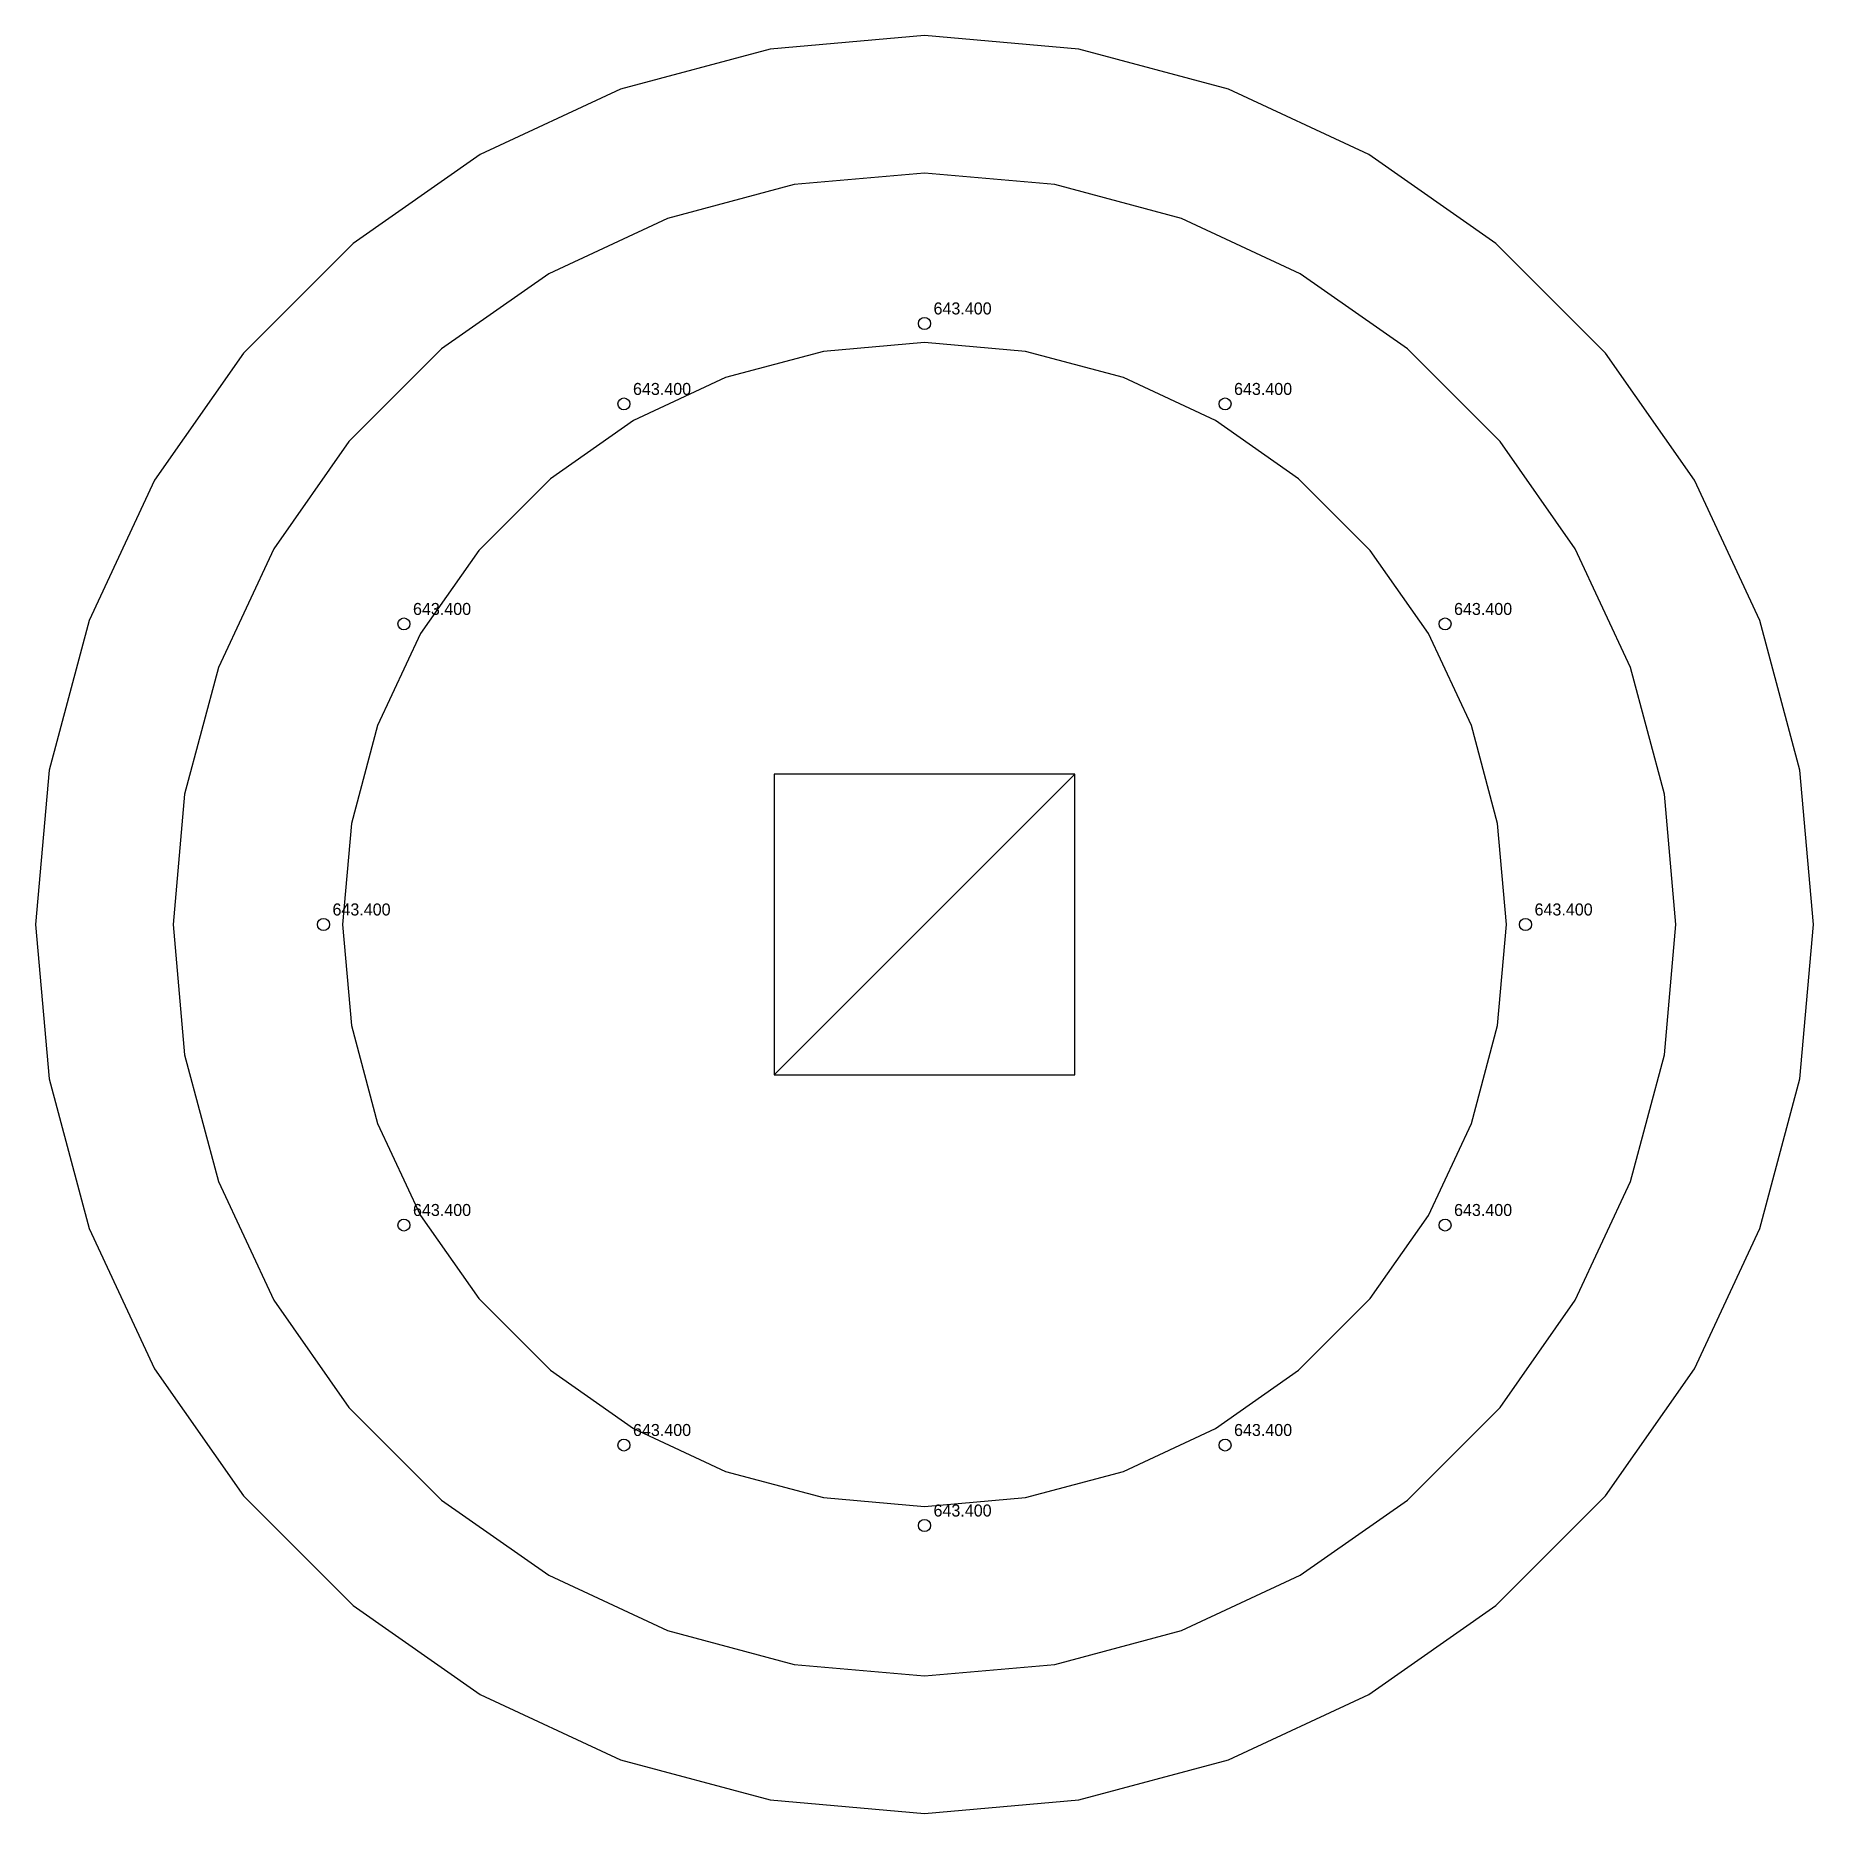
# Model space of a CAD drawing. Header units: metres. Extents: x 431220.4 to 431279.6, y 4581270.4 to 4581329.6.
import ezdxf

# ---------------------------------------------------------------- set-up
doc = ezdxf.new("R2010")
doc.units = ezdxf.units.M
for name, color, linetype in [('CURVAS NIVEL', 7, 'Continuous'), ('PUNTOS TOPO', 7, 'Continuous'), ('TIN', 7, 'Continuous')]:
    doc.layers.add(name, color=color, linetype=linetype)

# ---------------------------------------------------------------- blocks, each defined once
blk = doc.blocks.new('PUNTO')
blk.add_circle((0, 0), 0.2)
blk.add_attdef('COTA', (0.3, 0.3), '', height=0.4)

msp = doc.modelspace()

# ---------------------------------------------------------------- linework, layer by layer
at = {"layer": 'CURVAS NIVEL'}
for points, elevation in [([(431279.58, 4581300), (431279.131, 4581305.137), (431277.796, 4581310.117), (431275.617, 4581314.79), (431272.66, 4581319.014), (431269.014, 4581322.66), (431264.79, 4581325.617), (431260.117, 4581327.796), (431255.137, 4581329.131), (431250, 4581329.58), (431244.863, 4581329.131), (431239.883, 4581327.796), (431235.21, 4581325.617), (431230.986, 4581322.66), (431227.34, 4581319.014), (431224.383, 4581314.79), (431222.204, 4581310.117), (431220.869, 4581305.137), (431220.42, 4581300), (431220.869, 4581294.863), (431222.204, 4581289.883), (431224.383, 4581285.21), (431227.34, 4581280.986), (431230.986, 4581277.34), (431235.21, 4581274.383), (431239.883, 4581272.204), (431244.863, 4581270.869), (431250, 4581270.42), (431255.137, 4581270.869), (431260.117, 4581272.204), (431264.79, 4581274.383), (431269.014, 4581277.34), (431272.66, 4581280.986), (431275.617, 4581285.21), (431277.796, 4581289.883), (431279.131, 4581294.863)], 641.5), ([(431275, 4581300), (431274.62, 4581304.341), (431273.492, 4581308.551), (431271.651, 4581312.5), (431269.151, 4581316.07), (431266.07, 4581319.151), (431262.5, 4581321.651), (431258.551, 4581323.492), (431254.341, 4581324.62), (431250, 4581325), (431245.659, 4581324.62), (431241.449, 4581323.492), (431237.5, 4581321.651), (431233.93, 4581319.151), (431230.849, 4581316.07), (431228.349, 4581312.5), (431226.508, 4581308.551), (431225.38, 4581304.341), (431225, 4581300), (431225.38, 4581295.659), (431226.508, 4581291.449), (431228.349, 4581287.5), (431230.849, 4581283.93), (431233.93, 4581280.849), (431237.5, 4581278.349), (431241.449, 4581276.508), (431245.659, 4581275.38), (431250, 4581275), (431254.341, 4581275.38), (431258.551, 4581276.508), (431262.5, 4581278.349), (431266.07, 4581280.849), (431269.151, 4581283.93), (431271.651, 4581287.5), (431273.492, 4581291.449), (431274.62, 4581295.659)], 642.5), ([(431269.365, 4581300), (431269.071, 4581303.363), (431268.197, 4581306.623), (431266.771, 4581309.682), (431264.834, 4581312.448), (431262.448, 4581314.834), (431259.682, 4581316.771), (431256.623, 4581318.197), (431253.363, 4581319.071), (431250, 4581319.365), (431246.637, 4581319.071), (431243.377, 4581318.197), (431240.318, 4581316.771), (431237.552, 4581314.834), (431235.166, 4581312.448), (431233.229, 4581309.682), (431231.803, 4581306.623), (431230.929, 4581303.363), (431230.635, 4581300), (431230.929, 4581296.637), (431231.803, 4581293.377), (431233.229, 4581290.318), (431235.166, 4581287.552), (431237.552, 4581285.166), (431240.318, 4581283.229), (431243.377, 4581281.803), (431246.637, 4581280.929), (431250, 4581280.635), (431253.363, 4581280.929), (431256.623, 4581281.803), (431259.682, 4581283.229), (431262.448, 4581285.166), (431264.834, 4581287.552), (431266.771, 4581290.318), (431268.197, 4581293.377), (431269.071, 4581296.637)], 643.5)]:
    msp.add_lwpolyline(points, close=True, dxfattribs=dict(at, elevation=elevation))
at = {"layer": 'TIN'}
for points in [[(431245, 4581295, 644.8), (431255, 4581295, 644.8), (431255, 4581305, 644.8)], [(431245, 4581295, 644.8), (431255, 4581305, 644.8), (431245, 4581305, 644.8)]]:
    msp.add_3dface(points, dxfattribs=at)

# ---------------------------------------------------------------- block references
at = {"layer": 'PUNTOS TOPO'}
for p in [(431250, 4581320), (431240, 4581317.321), (431260, 4581317.321), (431232.679, 4581310), (431267.321, 4581310), (431230, 4581300), (431270, 4581300), (431232.679, 4581290), (431267.321, 4581290), (431240, 4581282.679), (431260, 4581282.679), (431250, 4581280)]:
    msp.add_blockref('PUNTO', p, dxfattribs=at).add_auto_attribs({'COTA': '643.400'})

doc.saveas('drawing.dxf')
